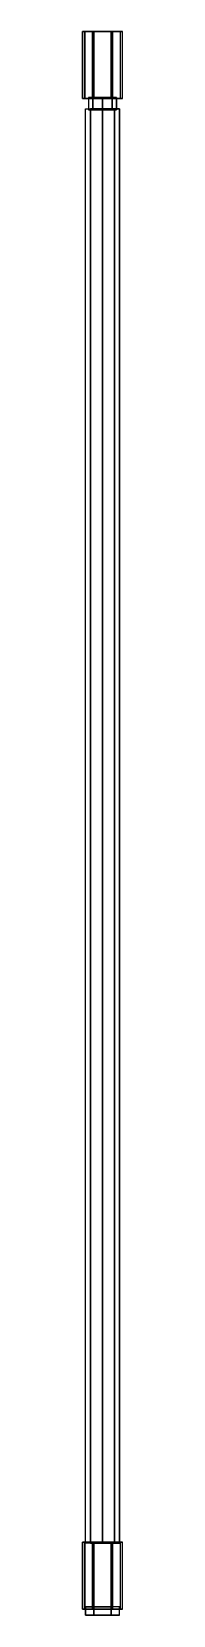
# Model space of a CAD drawing. Extents: x -6 to 6, y 0 to 512.
import ezdxf

# ---------------------------------------------------------------- set-up
doc = ezdxf.new("R2010")
doc.units = 0
doc.header["$MEASUREMENT"] = 0
doc.layers.add('ACESSORIO', color=7, linetype='Continuous')
doc.layers.add('PLASTICO', color=28, linetype='Continuous')

msp = doc.modelspace()

# ---------------------------------------------------------------- linework, layer by layer
at = {"layer": 'ACESSORIO', "linetype": 'ByBlock'}
for points in [[(-5.53, 0), (5.53, 0), (2.77, 0, 4.79), (-2.77, 0, 4.79)], [(5.53, 0), (-5.53, 0), (-2.77, 0, -4.79), (2.77, 0, -4.79)]]:
    msp.add_3dface(points, dxfattribs=at)
at = {"layer": 'PLASTICO', "linetype": 'ByBlock'}
for points in [[(-5.69, 490.71), (5.69, 490.71), (2.84, 490.71, 4.93), (-2.84, 490.71, 4.93)], [(2.84, 490.71, -4.93), (5.69, 490.71), (-5.69, 490.71), (-2.84, 490.71, -4.93)], [(-5.69, 2), (5.69, 2), (2.84, 2, 4.93), (-2.84, 2, 4.93)], [(2.84, 2, -4.93), (5.69, 2), (-5.69, 2), (-2.84, 2, -4.93)]]:
    msp.add_3dface(points, dxfattribs=at)

# ---------------------------------------------------------------- meshes
at = {"layer": 'ACESSORIO'}
mesh = msp.add_polymesh((2, 8), dxfattribs=dict(at, n_close=True))
for k, corner in enumerate([(-5.5, 487.32, 0.01), (-3.89, 487.32, 3.89), (0, 487.32, 5.51), (3.89, 487.32, 3.89), (5.5, 487.32, 0.01), (3.89, 487.32, -3.88), (0, 487.32, -5.49), (-3.89, 487.32, -3.88), (-5.5, 23.32, 0.01), (-3.89, 23.32, 3.89), (0, 23.32, 5.51), (3.89, 23.32, 3.89), (5.5, 23.32, 0.01), (3.89, 23.32, -3.88), (0, 23.32, -5.49), (-3.89, 23.32, -3.88)]):
    mesh.set_mesh_vertex(divmod(k, 8), corner)
at = {"layer": 'ACESSORIO', "linetype": 'ByBlock'}
mesh = msp.add_polymesh((2, 6), dxfattribs=dict(at, n_close=True))
for k, corner in enumerate([(5.53, 2.75), (2.77, 2.75, 4.79), (-2.77, 2.75, 4.79), (-5.53, 2.75), (-2.77, 2.75, -4.79), (2.77, 2.75, -4.79), (5.53, 0), (2.77, 0, 4.79), (-2.77, 0, 4.79), (-5.53, 0), (-2.77, 0, -4.79), (2.77, 0, -4.79)]):
    mesh.set_mesh_vertex(divmod(k, 6), corner)
at = {"layer": 'PLASTICO', "linetype": 'ByBlock'}
mesh = msp.add_polymesh((2, 6), dxfattribs=dict(at, n_close=True))
for k, corner in enumerate([(6.49, 512.33), (3.24, 512.33, 5.62), (-3.24, 512.33, 5.62), (-6.49, 512.33), (-3.24, 512.33, -5.62), (3.24, 512.33, -5.62), (6.49, 490.71), (3.24, 490.71, 5.62), (-3.24, 490.71, 5.62), (-6.49, 490.71), (-3.24, 490.71, -5.62), (3.24, 490.71, -5.62)]):
    mesh.set_mesh_vertex(divmod(k, 6), corner)
mesh = msp.add_polymesh((2, 6), dxfattribs=dict(at, n_close=True))
for k, corner in enumerate([(5.69, 512.33), (2.84, 512.33, 4.93), (-2.84, 512.33, 4.93), (-5.69, 512.33), (-2.84, 512.33, -4.93), (2.84, 512.33, -4.93), (6.49, 512.33), (3.24, 512.33, 5.62), (-3.24, 512.33, 5.62), (-6.49, 512.33), (-3.24, 512.33, -5.62), (3.24, 512.33, -5.62)]):
    mesh.set_mesh_vertex(divmod(k, 6), corner)
mesh = msp.add_polymesh((2, 6), dxfattribs=dict(at, n_close=True))
for k, corner in enumerate([(5.69, 490.71), (2.84, 490.71, 4.93), (-2.84, 490.71, 4.93), (-5.69, 490.71), (-2.84, 490.71, -4.93), (2.84, 490.71, -4.93), (5.69, 512.33), (2.84, 512.33, 4.93), (-2.84, 512.33, 4.93), (-5.69, 512.33), (-2.84, 512.33, -4.93), (2.84, 512.33, -4.93)]):
    mesh.set_mesh_vertex(divmod(k, 6), corner)
mesh = msp.add_polymesh((2, 6), dxfattribs=dict(at, n_close=True))
for k, corner in enumerate([(5.69, 490.71), (2.84, 490.71, 4.93), (-2.84, 490.71, 4.93), (-5.69, 490.71), (-2.84, 490.71, -4.93), (2.84, 490.71, -4.93), (6.49, 490.71), (3.24, 490.71, 5.62), (-3.24, 490.71, 5.62), (-6.49, 490.71), (-3.24, 490.71, -5.62), (3.24, 490.71, -5.62)]):
    mesh.set_mesh_vertex(divmod(k, 6), corner)
at = {"layer": 'PLASTICO'}
mesh = msp.add_polymesh((2, 8), dxfattribs=dict(at, n_close=True))
for k, corner in enumerate([(-4.5, 487.09, 0.01), (-3.18, 487.09, 3.19), (0, 487.09, 4.51), (3.18, 487.09, 3.19), (4.5, 487.09, 0.01), (3.18, 487.09, -3.18), (0, 487.09, -4.49), (-3.18, 487.09, -3.18), (-4.5, 490.99, 0.01), (-3.18, 490.99, 3.19), (0, 490.99, 4.51), (3.18, 490.99, 3.19), (4.5, 490.99, 0.01), (3.18, 490.99, -3.18), (0, 490.99, -4.49), (-3.18, 490.99, -3.18)]):
    mesh.set_mesh_vertex(divmod(k, 8), corner)
at = {"layer": 'PLASTICO', "linetype": 'ByBlock'}
mesh = msp.add_polymesh((2, 6), dxfattribs=dict(at, n_close=True))
for k, corner in enumerate([(6.49, 23.62), (3.24, 23.62, 5.62), (-3.24, 23.62, 5.62), (-6.49, 23.62), (-3.24, 23.62, -5.62), (3.24, 23.62, -5.62), (6.49, 2), (3.24, 2, 5.62), (-3.24, 2, 5.62), (-6.49, 2), (-3.24, 2, -5.62), (3.24, 2, -5.62)]):
    mesh.set_mesh_vertex(divmod(k, 6), corner)
mesh = msp.add_polymesh((2, 6), dxfattribs=dict(at, n_close=True))
for k, corner in enumerate([(5.69, 23.62), (2.84, 23.62, 4.93), (-2.84, 23.62, 4.93), (-5.69, 23.62), (-2.84, 23.62, -4.93), (2.84, 23.62, -4.93), (6.49, 23.62), (3.24, 23.62, 5.62), (-3.24, 23.62, 5.62), (-6.49, 23.62), (-3.24, 23.62, -5.62), (3.24, 23.62, -5.62)]):
    mesh.set_mesh_vertex(divmod(k, 6), corner)
mesh = msp.add_polymesh((2, 6), dxfattribs=dict(at, n_close=True))
for k, corner in enumerate([(5.69, 2), (2.84, 2, 4.93), (-2.84, 2, 4.93), (-5.69, 2), (-2.84, 2, -4.93), (2.84, 2, -4.93), (5.69, 23.62), (2.84, 23.62, 4.93), (-2.84, 23.62, 4.93), (-5.69, 23.62), (-2.84, 23.62, -4.93), (2.84, 23.62, -4.93)]):
    mesh.set_mesh_vertex(divmod(k, 6), corner)
mesh = msp.add_polymesh((2, 6), dxfattribs=dict(at, n_close=True))
for k, corner in enumerate([(5.69, 2), (2.84, 2, 4.93), (-2.84, 2, 4.93), (-5.69, 2), (-2.84, 2, -4.93), (2.84, 2, -4.93), (6.49, 2), (3.24, 2, 5.62), (-3.24, 2, 5.62), (-6.49, 2), (-3.24, 2, -5.62), (3.24, 2, -5.62)]):
    mesh.set_mesh_vertex(divmod(k, 6), corner)

doc.saveas('drawing.dxf')
